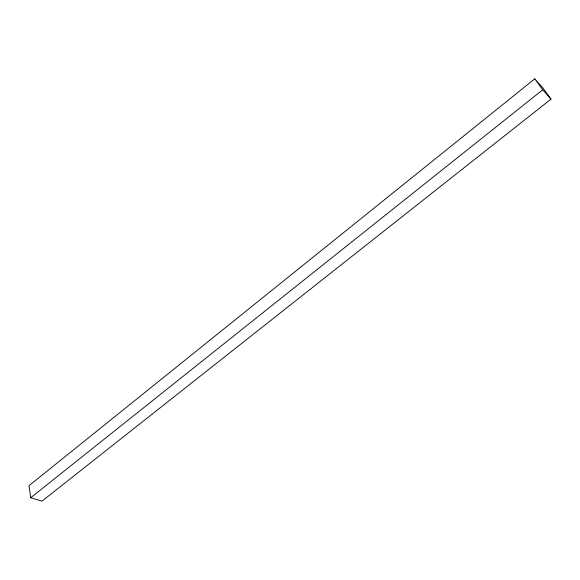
<?xml version="1.0" encoding="UTF-8"?>
<svg xmlns="http://www.w3.org/2000/svg" width="580" height="580" viewBox="0 0 580 580"><rect width="100%" height="100%" fill="white"/><g stroke="black" fill="none" stroke-linecap="round" stroke-linejoin="round"><path stroke-width="0.87" d="M534.774 78.844L29 485.677L30.718 497.734L41.977 501.156L551 99.122L543.061 88.203L534.774 78.844L542.713 89.784L551 99.122M30.718 497.734L542.713 89.784"/></g></svg>
